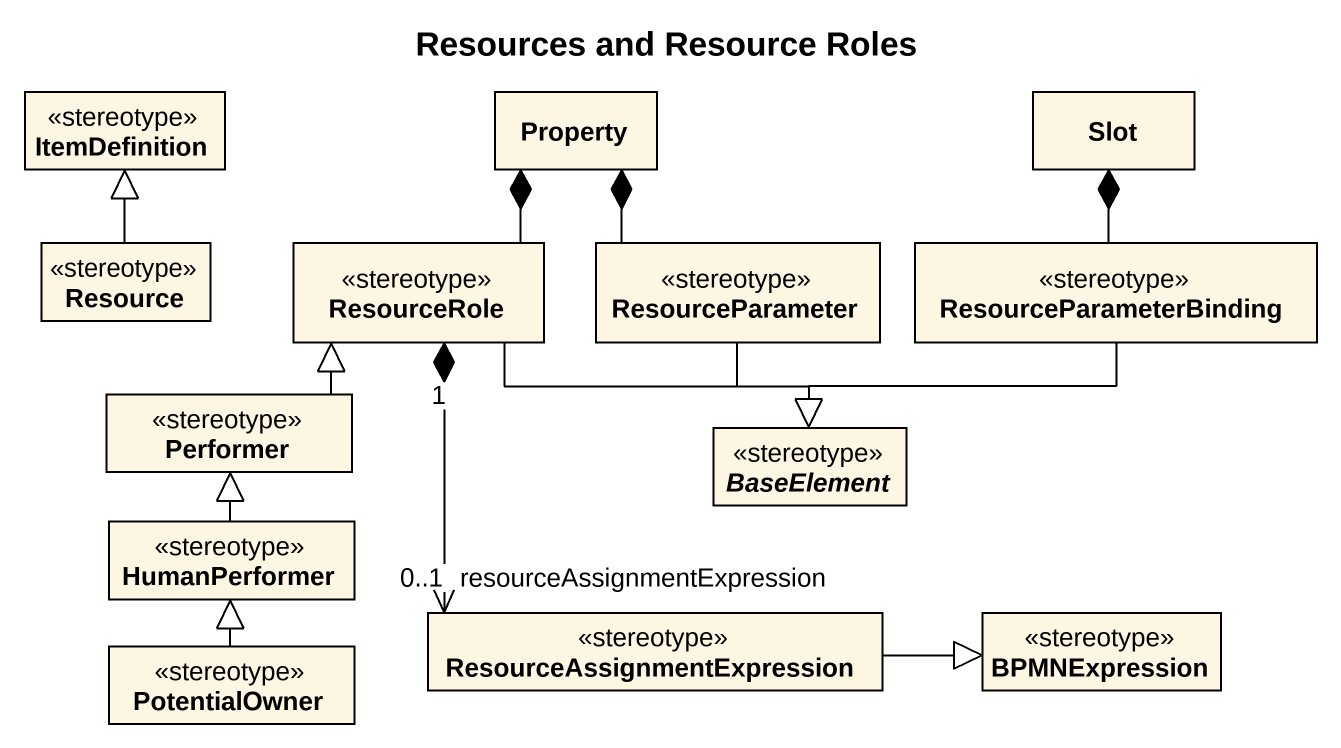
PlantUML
@startuml
title Resources and Resource Roles
hide circle
hide empty members
class ItemDefinition <<stereotype>>
class Property
class Slot
class Resource <<stereotype>>
class ResourceRole <<stereotype>>
class ResourceParameter <<stereotype>>
class ResourceParameterBinding <<stereotype>>
class Performer <<stereotype>>
abstract class BaseElement <<stereotype>>
class HumanPerformer <<stereotype>>
class PotentialOwner <<stereotype>>
class ResourceAssignmentExpression <<stereotype>>
class BPMNExpression <<stereotype>>
Resource -up-|> ItemDefinition
ResourceRole -up-* Property
ResourceRole -right-|> BaseElement
ResourceRole "1" *--> "resourceAssignmentExpression\n0..1" ResourceAssignmentExpression
ResourceParameter -up-* Property
ResourceParameter --|> BaseElement
ResourceParameterBinding -up-* Slot
ResourceParameterBinding -left-|> BaseElement
Performer -up-|> ResourceRole
HumanPerformer -up-|> Performer
PotentialOwner -up-|> HumanPerformer
ResourceAssignmentExpression -right-|> BPMNExpression
@enduml
